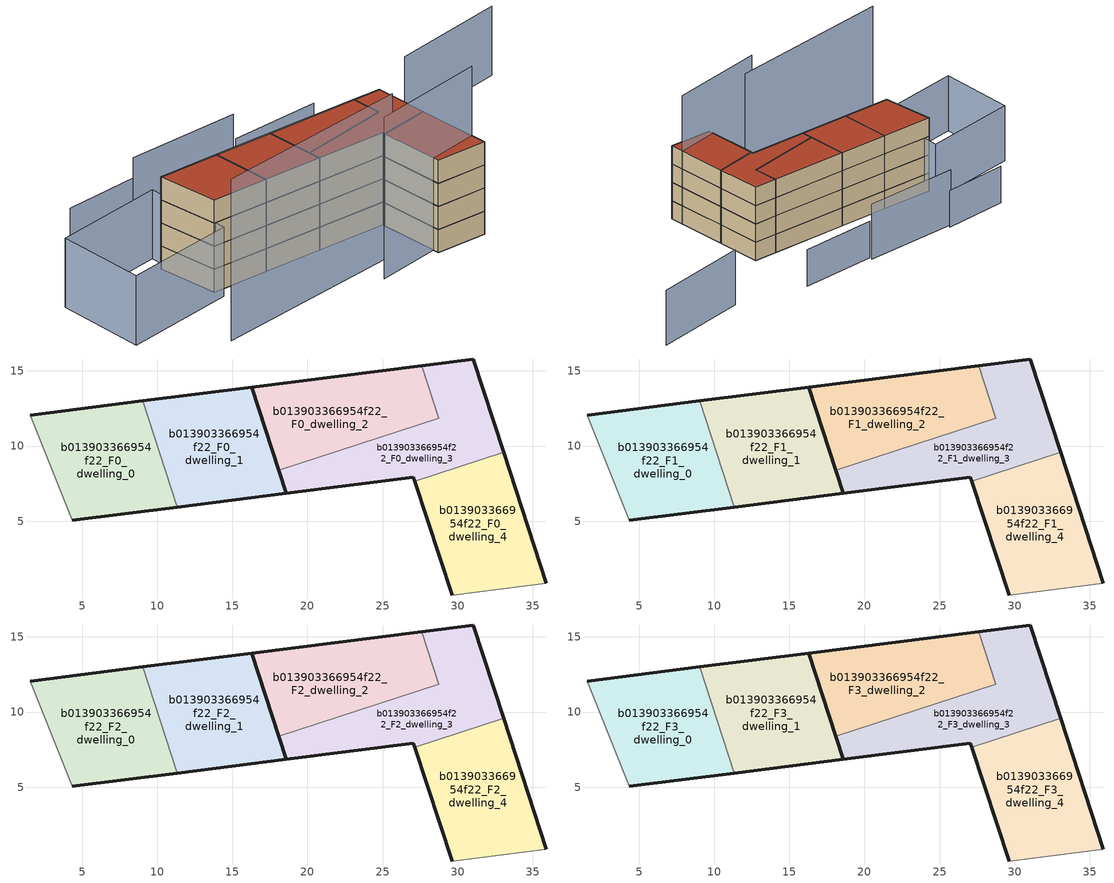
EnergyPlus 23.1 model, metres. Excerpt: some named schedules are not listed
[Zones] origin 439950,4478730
b013903366954f22_F0_dwelling_0
 floor ground (EU_floor_Construction): 11.34,5.94 9.04,13.01 1.54,12.06 4.34,5.05 z0
 wall outside (EU_wall_Construction): 11.34,5.94 4.34,5.05 / 1.54,12.06 9.04,13.01 z0:3
 wall to b013903366954f22_F0_dwelling_1 (EU_wall_Construction): 9.04,13.01 11.34,5.94 z0:3
 wall adiabatic (EU_wall_Construction): 4.34,5.05 1.54,12.06 z0:3
b013903366954f22_F0_dwelling_1
 floor ground (EU_floor_Construction): 18.59,6.85 16.29,13.92 9.04,13.01 11.34,5.94 z0
 wall outside (EU_wall_Construction): 9.04,13.01 16.29,13.92 18.59,6.85 11.34,5.94 z0:3
b013903366954f22_F0_dwelling_2
 floor ground (EU_floor_Construction): 28.75,11.85 27.61,15.36 16.29,13.92 18.09,8.38 z0
 wall outside (EU_wall_Construction): 18.09,8.38 16.29,13.92 27.61,15.36 z0:3
 wall to b013903366954f22_F0_dwelling_3 (EU_wall_Construction): 27.61,15.36 28.75,11.85 18.09,8.38 z0:3
b013903366954f22_F0_dwelling_3
 floor ground (EU_floor_Construction): 33.07,9.59 31.04,15.79 27.61,15.36 28.75,11.85 18.09,8.38 18.59,6.85 27.04,7.92 27.13,7.66 z0
 wall outside (EU_wall_Construction): 27.61,15.36 31.04,15.79 33.07,9.59 / 27.13,7.66 27.04,7.92 18.59,6.85 18.09,8.38 z0:3
 wall to b013903366954f22_F0_dwelling_4 (EU_wall_Construction): 33.07,9.59 27.13,7.66 z0:3
b013903366954f22_F0_dwelling_4
 floor ground (EU_floor_Construction): 35.91,0.87 33.07,9.59 27.13,7.66 29.63,0.09 z0
 wall outside (EU_wall_Construction): 29.63,0.09 27.13,7.66 / 33.07,9.59 35.91,0.87 z0:3
 wall adiabatic (EU_wall_Construction): 35.91,0.87 29.63,0.09 z0:3
b013903366954f22_F1_dwelling_0
 floor to b013903366954f22_F0_dwelling_0 (EU_floor_Construction): 11.34,5.94 9.04,13.01 1.54,12.06 4.34,5.05 z3
 wall outside (EU_wall_Construction): 11.34,5.94 4.34,5.05 / 1.54,12.06 9.04,13.01 z3:6
 wall to b013903366954f22_F1_dwelling_1 (EU_wall_Construction): 9.04,13.01 11.34,5.94 z3:6
 wall adiabatic (EU_wall_Construction): 4.34,5.05 1.54,12.06 z3:6
b013903366954f22_F1_dwelling_1
 floor to b013903366954f22_F0_dwelling_1 (EU_floor_Construction): 18.59,6.85 16.29,13.92 9.04,13.01 11.34,5.94 z3
 wall outside (EU_wall_Construction): 9.04,13.01 16.29,13.92 18.59,6.85 11.34,5.94 z3:6
b013903366954f22_F1_dwelling_2
 floor to b013903366954f22_F0_dwelling_2 (EU_floor_Construction): 28.75,11.85 27.61,15.36 16.29,13.92 18.09,8.38 z3
 wall outside (EU_wall_Construction): 18.09,8.38 16.29,13.92 27.61,15.36 z3:6
 wall to b013903366954f22_F1_dwelling_3 (EU_wall_Construction): 27.61,15.36 28.75,11.85 18.09,8.38 z3:6
b013903366954f22_F1_dwelling_3
 floor to b013903366954f22_F0_dwelling_3 (EU_floor_Construction): 33.07,9.59 31.04,15.79 27.61,15.36 28.75,11.85 18.09,8.38 18.59,6.85 27.04,7.92 27.13,7.66 z3
 wall outside (EU_wall_Construction): 27.61,15.36 31.04,15.79 33.07,9.59 / 27.13,7.66 27.04,7.92 18.59,6.85 18.09,8.38 z3:6
 wall to b013903366954f22_F1_dwelling_4 (EU_wall_Construction): 33.07,9.59 27.13,7.66 z3:6
b013903366954f22_F1_dwelling_4
 floor to b013903366954f22_F0_dwelling_4 (EU_floor_Construction): 35.91,0.87 33.07,9.59 27.13,7.66 29.63,0.09 z3
 wall outside (EU_wall_Construction): 29.63,0.09 27.13,7.66 / 33.07,9.59 35.91,0.87 z3:6
 wall adiabatic (EU_wall_Construction): 35.91,0.87 29.63,0.09 z3:6
b013903366954f22_F2_dwelling_0
 floor to b013903366954f22_F1_dwelling_0 (EU_floor_Construction): 11.34,5.94 9.04,13.01 1.54,12.06 4.34,5.05 z6
 wall outside (EU_wall_Construction): 11.34,5.94 4.34,5.05 / 1.54,12.06 9.04,13.01 z6:9
 wall to b013903366954f22_F2_dwelling_1 (EU_wall_Construction): 9.04,13.01 11.34,5.94 z6:9
 wall adiabatic (EU_wall_Construction): 4.34,5.05 1.54,12.06 z6:9
b013903366954f22_F2_dwelling_1
 floor to b013903366954f22_F1_dwelling_1 (EU_floor_Construction): 18.59,6.85 16.29,13.92 9.04,13.01 11.34,5.94 z6
 wall outside (EU_wall_Construction): 9.04,13.01 16.29,13.92 18.59,6.85 11.34,5.94 z6:9
b013903366954f22_F2_dwelling_2
 floor to b013903366954f22_F1_dwelling_2 (EU_floor_Construction): 28.75,11.85 27.61,15.36 16.29,13.92 18.09,8.38 z6
 wall outside (EU_wall_Construction): 18.09,8.38 16.29,13.92 27.61,15.36 z6:9
 wall to b013903366954f22_F2_dwelling_3 (EU_wall_Construction): 27.61,15.36 28.75,11.85 18.09,8.38 z6:9
b013903366954f22_F2_dwelling_3
 floor to b013903366954f22_F1_dwelling_3 (EU_floor_Construction): 33.07,9.59 31.04,15.79 27.61,15.36 28.75,11.85 18.09,8.38 18.59,6.85 27.04,7.92 27.13,7.66 z6
 wall outside (EU_wall_Construction): 27.61,15.36 31.04,15.79 33.07,9.59 / 27.13,7.66 27.04,7.92 18.59,6.85 18.09,8.38 z6:9
 wall to b013903366954f22_F2_dwelling_4 (EU_wall_Construction): 33.07,9.59 27.13,7.66 z6:9
b013903366954f22_F2_dwelling_4
 floor to b013903366954f22_F1_dwelling_4 (EU_floor_Construction): 35.91,0.87 33.07,9.59 27.13,7.66 29.63,0.09 z6
 wall outside (EU_wall_Construction): 29.63,0.09 27.13,7.66 / 33.07,9.59 35.91,0.87 z6:9
 wall adiabatic (EU_wall_Construction): 35.91,0.87 29.63,0.09 z6:9
b013903366954f22_F3_dwelling_0
 floor to b013903366954f22_F2_dwelling_0 (EU_floor_Construction): 11.34,5.94 9.04,13.01 1.54,12.06 4.34,5.05 z9
 wall outside (EU_wall_Construction): 11.34,5.94 4.34,5.05 / 1.54,12.06 9.04,13.01 z9:12
 wall to b013903366954f22_F3_dwelling_1 (EU_wall_Construction): 9.04,13.01 11.34,5.94 z9:12
 wall adiabatic (EU_wall_Construction): 4.34,5.05 1.54,12.06 z9:12
 roof outside (EU_roof_Construction): 9.04,13.01 11.34,5.94 4.34,5.05 1.54,12.06 z12
b013903366954f22_F3_dwelling_1
 floor to b013903366954f22_F2_dwelling_1 (EU_floor_Construction): 18.59,6.85 16.29,13.92 9.04,13.01 11.34,5.94 z9
 wall outside (EU_wall_Construction): 9.04,13.01 16.29,13.92 18.59,6.85 11.34,5.94 z9:12
 roof outside (EU_roof_Construction): 16.29,13.92 18.59,6.85 11.34,5.94 9.04,13.01 z12
b013903366954f22_F3_dwelling_2
 floor to b013903366954f22_F2_dwelling_2 (EU_floor_Construction): 28.75,11.85 27.61,15.36 16.29,13.92 18.09,8.38 z9
 wall outside (EU_wall_Construction): 18.09,8.38 16.29,13.92 27.61,15.36 z9:12
 wall to b013903366954f22_F3_dwelling_3 (EU_wall_Construction): 27.61,15.36 28.75,11.85 18.09,8.38 z9:12
 roof outside (EU_roof_Construction): 27.61,15.36 28.75,11.85 18.09,8.38 16.29,13.92 z12
b013903366954f22_F3_dwelling_3
 floor to b013903366954f22_F2_dwelling_3 (EU_floor_Construction): 33.07,9.59 31.04,15.79 27.61,15.36 28.75,11.85 18.09,8.38 18.59,6.85 27.04,7.92 27.13,7.66 z9
 wall outside (EU_wall_Construction): 27.61,15.36 31.04,15.79 33.07,9.59 / 27.13,7.66 27.04,7.92 18.59,6.85 18.09,8.38 z9:12
 wall to b013903366954f22_F3_dwelling_4 (EU_wall_Construction): 33.07,9.59 27.13,7.66 z9:12
 roof outside (EU_roof_Construction): 31.04,15.79 33.07,9.59 27.13,7.66 27.04,7.92 18.59,6.85 18.09,8.38 28.75,11.85 27.61,15.36 z12
b013903366954f22_F3_dwelling_4
 floor to b013903366954f22_F2_dwelling_4 (EU_floor_Construction): 35.91,0.87 33.07,9.59 27.13,7.66 29.63,0.09 z9
 wall outside (EU_wall_Construction): 29.63,0.09 27.13,7.66 / 33.07,9.59 35.91,0.87 z9:12
 wall adiabatic (EU_wall_Construction): 35.91,0.87 29.63,0.09 z9:12
 roof outside (EU_roof_Construction): 33.07,9.59 35.91,0.87 29.63,0.09 27.13,7.66 z12
shading: 1.22,-4.35 24.96,2.07 / 21.91,-1.61 35.3,2.74 z0:21; 16.91,23.26 3.07,20.92 / 52.26,28.45 38.92,24.15 / 4.84,3.86 -8.25,-0.02 / -8.25,-0.02 -11.35,10.42 / -11.35,10.42 1.74,14.3 / 1.74,14.3 4.84,3.86 z0:9; 27.96,24.94 16.98,22.84 / 3.58,21.45 -5.61,19.49 z0:6
[Building]
EU S2 Campaign: North Axis=0; Terrain=City; Solar Distribution=FullExterior
[Site:Location]
Madrid: Latitude=40.5; Longitude=-3.5; Time Zone=1; Elevation=609
[SizingPeriod:WeatherFileDays]
AnnualSizingPeriod: Begin Month=1; Begin Day of Month=1; End Month=12; End Day of Month=31; Day of Week for Start Day=Monday; Use Weather File Daylight Saving Period=No; Use Weather File Rain and Snow Indicators=No
[MATERIAL]
EU_InternalMass_Material: Roughness=MediumRough; Thickness=0.1; Conductivity=1; Density=1800; Specific Heat=900; Thermal Absorptance=0.9; Solar Absorptance=0.7; Visible Absorptance=0.7
[MATERIAL:NOMASS] Roughness=MediumRough; Thermal Absorptance=0.9; Solar Absorptance=0.7; Visible Absorptance=0.7
Name | Thermal Resistance
EU_wall_NoMass | 0.459673
EU_roof_NoMass | 0.495815
EU_floor_NoMass | 0.788942
[CONSTRUCTION]
EU_wall_Construction: EU_wall_NoMass
EU_roof_Construction: EU_roof_NoMass
EU_floor_Construction: EU_floor_NoMass
EU_InternalMass_Construction: EU_InternalMass_Material
[ZONE] Type=1; Multiplier=1; Ceiling Height=autocalculate; Floor Area=autocalculate; Part of Total Floor Area=Yes
Name | Volume
b013903366954f22_F0_dwelling_0; b013903366954f22_F1_dwelling_0; b013903366954f22_F2_dwelling_0; b013903366954f22_F3_dwelling_0; b013903366954f22_F0_dwelling_3; b013903366954f22_F1_dwelling_3; b013903366954f22_F2_dwelling_3; b013903366954f22_F3_dwelling_3 | 160.064
b013903366954f22_F0_dwelling_1; b013903366954f22_F1_dwelling_1; b013903366954f22_F2_dwelling_1; b013903366954f22_F3_dwelling_1; b013903366954f22_F0_dwelling_4; b013903366954f22_F1_dwelling_4; b013903366954f22_F2_dwelling_4; b013903366954f22_F3_dwelling_4 | 160.063
b013903366954f22_F0_dwelling_2; b013903366954f22_F1_dwelling_2; b013903366954f22_F2_dwelling_2; b013903366954f22_F3_dwelling_2 | 160.035
[INTERNALMASS] Construction=EU_InternalMass_Construction
Name | Zone or ZoneList | Surface Area
b013903366954f22_F0_dwelling_0_EU_InternalMass | b013903366954f22_F0_dwelling_0 | 53.3548
b013903366954f22_F0_dwelling_1_EU_InternalMass | b013903366954f22_F0_dwelling_1 | 53.3542
b013903366954f22_F0_dwelling_2_EU_InternalMass | b013903366954f22_F0_dwelling_2 | 53.3503
b013903366954f22_F0_dwelling_3_EU_InternalMass | b013903366954f22_F0_dwelling_3 | 53.3557
b013903366954f22_F0_dwelling_4_EU_InternalMass | b013903366954f22_F0_dwelling_4 | 53.3546
b013903366954f22_F1_dwelling_0_EU_InternalMass | b013903366954f22_F1_dwelling_0 | 53.3548
b013903366954f22_F1_dwelling_1_EU_InternalMass | b013903366954f22_F1_dwelling_1 | 53.3542
b013903366954f22_F1_dwelling_2_EU_InternalMass | b013903366954f22_F1_dwelling_2 | 53.3503
b013903366954f22_F1_dwelling_3_EU_InternalMass | b013903366954f22_F1_dwelling_3 | 53.3557
b013903366954f22_F1_dwelling_4_EU_InternalMass | b013903366954f22_F1_dwelling_4 | 53.3546
b013903366954f22_F2_dwelling_0_EU_InternalMass | b013903366954f22_F2_dwelling_0 | 53.3548
b013903366954f22_F2_dwelling_1_EU_InternalMass | b013903366954f22_F2_dwelling_1 | 53.3542
b013903366954f22_F2_dwelling_2_EU_InternalMass | b013903366954f22_F2_dwelling_2 | 53.3503
b013903366954f22_F2_dwelling_3_EU_InternalMass | b013903366954f22_F2_dwelling_3 | 53.3557
b013903366954f22_F2_dwelling_4_EU_InternalMass | b013903366954f22_F2_dwelling_4 | 53.3546
b013903366954f22_F3_dwelling_0_EU_InternalMass | b013903366954f22_F3_dwelling_0 | 53.3548
b013903366954f22_F3_dwelling_1_EU_InternalMass | b013903366954f22_F3_dwelling_1 | 53.3542
b013903366954f22_F3_dwelling_2_EU_InternalMass | b013903366954f22_F3_dwelling_2 | 53.3503
b013903366954f22_F3_dwelling_3_EU_InternalMass | b013903366954f22_F3_dwelling_3 | 53.3557
b013903366954f22_F3_dwelling_4_EU_InternalMass | b013903366954f22_F3_dwelling_4 | 53.3546
[OTHEREQUIPMENT] Fuel Type=Electricity; Design Level Calculation Method=Watts/Area; Power per Zone Floor Area=1; Fraction Latent=0; Fraction Radiant=0; Fraction Lost=0; Carbon Dioxide Generation Rate=0; EndUse Subcategory=EU_Step8_InternalGains
Name | Zone or ZoneList or Space or SpaceList | Schedule
EU_Step8_InternalGain_b013903366954f22_F0_dwelling_0_f000 | b013903366954f22_F0_dwelling_0 | EU_Step8_GainSchedule_b013903366954f22_F0_dwelling_0_f000
EU_Step8_InternalGain_b013903366954f22_F0_dwelling_1_f000 | b013903366954f22_F0_dwelling_1 | EU_Step8_GainSchedule_b013903366954f22_F0_dwelling_1_f000
EU_Step8_InternalGain_b013903366954f22_F0_dwelling_2_f000 | b013903366954f22_F0_dwelling_2 | EU_Step8_GainSchedule_b013903366954f22_F0_dwelling_2_f000
EU_Step8_InternalGain_b013903366954f22_F0_dwelling_3_f000 | b013903366954f22_F0_dwelling_3 | EU_Step8_GainSchedule_b013903366954f22_F0_dwelling_3_f000
EU_Step8_InternalGain_b013903366954f22_F0_dwelling_4_f000 | b013903366954f22_F0_dwelling_4 | EU_Step8_GainSchedule_b013903366954f22_F0_dwelling_4_f000
EU_Step8_InternalGain_b013903366954f22_F1_dwelling_0_f000 | b013903366954f22_F1_dwelling_0 | EU_Step8_GainSchedule_b013903366954f22_F1_dwelling_0_f000
EU_Step8_InternalGain_b013903366954f22_F1_dwelling_1_f000 | b013903366954f22_F1_dwelling_1 | EU_Step8_GainSchedule_b013903366954f22_F1_dwelling_1_f000
EU_Step8_InternalGain_b013903366954f22_F1_dwelling_2_f000 | b013903366954f22_F1_dwelling_2 | EU_Step8_GainSchedule_b013903366954f22_F1_dwelling_2_f000
EU_Step8_InternalGain_b013903366954f22_F1_dwelling_3_f000 | b013903366954f22_F1_dwelling_3 | EU_Step8_GainSchedule_b013903366954f22_F1_dwelling_3_f000
EU_Step8_InternalGain_b013903366954f22_F1_dwelling_4_f000 | b013903366954f22_F1_dwelling_4 | EU_Step8_GainSchedule_b013903366954f22_F1_dwelling_4_f000
EU_Step8_InternalGain_b013903366954f22_F2_dwelling_0_f000 | b013903366954f22_F2_dwelling_0 | EU_Step8_GainSchedule_b013903366954f22_F2_dwelling_0_f000
EU_Step8_InternalGain_b013903366954f22_F2_dwelling_1_f000 | b013903366954f22_F2_dwelling_1 | EU_Step8_GainSchedule_b013903366954f22_F2_dwelling_1_f000
EU_Step8_InternalGain_b013903366954f22_F2_dwelling_2_f000 | b013903366954f22_F2_dwelling_2 | EU_Step8_GainSchedule_b013903366954f22_F2_dwelling_2_f000
EU_Step8_InternalGain_b013903366954f22_F2_dwelling_3_f000 | b013903366954f22_F2_dwelling_3 | EU_Step8_GainSchedule_b013903366954f22_F2_dwelling_3_f000
EU_Step8_InternalGain_b013903366954f22_F2_dwelling_4_f000 | b013903366954f22_F2_dwelling_4 | EU_Step8_GainSchedule_b013903366954f22_F2_dwelling_4_f000
EU_Step8_InternalGain_b013903366954f22_F3_dwelling_0_f000 | b013903366954f22_F3_dwelling_0 | EU_Step8_GainSchedule_b013903366954f22_F3_dwelling_0_f000
EU_Step8_InternalGain_b013903366954f22_F3_dwelling_1_f000 | b013903366954f22_F3_dwelling_1 | EU_Step8_GainSchedule_b013903366954f22_F3_dwelling_1_f000
EU_Step8_InternalGain_b013903366954f22_F3_dwelling_2_f000 | b013903366954f22_F3_dwelling_2 | EU_Step8_GainSchedule_b013903366954f22_F3_dwelling_2_f000
EU_Step8_InternalGain_b013903366954f22_F3_dwelling_3_f000 | b013903366954f22_F3_dwelling_3 | EU_Step8_GainSchedule_b013903366954f22_F3_dwelling_3_f000
EU_Step8_InternalGain_b013903366954f22_F3_dwelling_4_f000 | b013903366954f22_F3_dwelling_4 | EU_Step8_GainSchedule_b013903366954f22_F3_dwelling_4_f000
[ZONEVENTILATION:DESIGNFLOWRATE] Schedule=EU_AlwaysOn; Design Flow Rate Calculation Method=AirChanges/Hour; Air Changes per Hour=0.719161; Ventilation Type=Natural; Fan Pressure Rise=0; Fan Total Efficiency=1; Constant Term Coefficient=1; Temperature Term Coefficient=0; Velocity Term Coefficient=0; Velocity Squared Term Coefficient=0; Minimum Indoor Temperature=-100; Maximum Indoor Temperature=100; Delta Temperature=-100; Minimum Outdoor Temperature=-100; Maximum Outdoor Temperature=100; Maximum Wind Speed=40
Name | Zone or ZoneList or Space or SpaceList
EU_ConstantAir_b013903366954f22_F0_dwelling_0 | b013903366954f22_F0_dwelling_0
EU_ConstantAir_b013903366954f22_F0_dwelling_1 | b013903366954f22_F0_dwelling_1
EU_ConstantAir_b013903366954f22_F0_dwelling_2 | b013903366954f22_F0_dwelling_2
EU_ConstantAir_b013903366954f22_F0_dwelling_3 | b013903366954f22_F0_dwelling_3
EU_ConstantAir_b013903366954f22_F0_dwelling_4 | b013903366954f22_F0_dwelling_4
EU_ConstantAir_b013903366954f22_F1_dwelling_0 | b013903366954f22_F1_dwelling_0
EU_ConstantAir_b013903366954f22_F1_dwelling_1 | b013903366954f22_F1_dwelling_1
EU_ConstantAir_b013903366954f22_F1_dwelling_2 | b013903366954f22_F1_dwelling_2
EU_ConstantAir_b013903366954f22_F1_dwelling_3 | b013903366954f22_F1_dwelling_3
EU_ConstantAir_b013903366954f22_F1_dwelling_4 | b013903366954f22_F1_dwelling_4
EU_ConstantAir_b013903366954f22_F2_dwelling_0 | b013903366954f22_F2_dwelling_0
EU_ConstantAir_b013903366954f22_F2_dwelling_1 | b013903366954f22_F2_dwelling_1
EU_ConstantAir_b013903366954f22_F2_dwelling_2 | b013903366954f22_F2_dwelling_2
EU_ConstantAir_b013903366954f22_F2_dwelling_3 | b013903366954f22_F2_dwelling_3
EU_ConstantAir_b013903366954f22_F2_dwelling_4 | b013903366954f22_F2_dwelling_4
EU_ConstantAir_b013903366954f22_F3_dwelling_0 | b013903366954f22_F3_dwelling_0
EU_ConstantAir_b013903366954f22_F3_dwelling_1 | b013903366954f22_F3_dwelling_1
EU_ConstantAir_b013903366954f22_F3_dwelling_2 | b013903366954f22_F3_dwelling_2
EU_ConstantAir_b013903366954f22_F3_dwelling_3 | b013903366954f22_F3_dwelling_3
EU_ConstantAir_b013903366954f22_F3_dwelling_4 | b013903366954f22_F3_dwelling_4
[HVACTEMPLATE:THERMOSTAT] Constant Heating Setpoint=20; Constant Cooling Setpoint=50
EU_HeatOnly_b013903366954f22_F0_dwelling_0; EU_HeatOnly_b013903366954f22_F0_dwelling_1; EU_HeatOnly_b013903366954f22_F0_dwelling_2; EU_HeatOnly_b013903366954f22_F0_dwelling_3; EU_HeatOnly_b013903366954f22_F0_dwelling_4; EU_HeatOnly_b013903366954f22_F1_dwelling_0; EU_HeatOnly_b013903366954f22_F1_dwelling_1; EU_HeatOnly_b013903366954f22_F1_dwelling_2; EU_HeatOnly_b013903366954f22_F1_dwelling_3; EU_HeatOnly_b013903366954f22_F1_dwelling_4; EU_HeatOnly_b013903366954f22_F2_dwelling_0; EU_HeatOnly_b013903366954f22_F2_dwelling_1; EU_HeatOnly_b013903366954f22_F2_dwelling_2; EU_HeatOnly_b013903366954f22_F2_dwelling_3; EU_HeatOnly_b013903366954f22_F2_dwelling_4; EU_HeatOnly_b013903366954f22_F3_dwelling_0; EU_HeatOnly_b013903366954f22_F3_dwelling_1; EU_HeatOnly_b013903366954f22_F3_dwelling_2; EU_HeatOnly_b013903366954f22_F3_dwelling_3; EU_HeatOnly_b013903366954f22_F3_dwelling_4
[HVACTEMPLATE:ZONE:IDEALLOADSAIRSYSTEM] System Availability Schedule=EU_AlwaysOn; Maximum Heating Supply Air Temperature=50; Minimum Cooling Supply Air Temperature=13; Maximum Heating Supply Air Humidity Ratio=0.0156; Minimum Cooling Supply Air Humidity Ratio=0.0077; Heating Limit=NoLimit; Cooling Limit=NoLimit; Heating Availability Schedule=EU_AlwaysOn; Cooling Availability Schedule=EU_CoolingOff; Dehumidification Control Type=ConstantSensibleHeatRatio; Cooling Sensible Heat Ratio=0.7; Dehumidification Setpoint=60; Humidification Control Type=None; Humidification Setpoint=30; Outdoor Air Method=None; Outdoor Air Flow Rate per Person=0.00944; Outdoor Air Flow Rate per Zone Floor Area=0; Outdoor Air Flow Rate per Zone=0; Demand Controlled Ventilation Type=None; Outdoor Air Economizer Type=NoEconomizer; Heat Recovery Type=None; Sensible Heat Recovery Effectiveness=0.7; Latent Heat Recovery Effectiveness=0.65
Name | Template Thermostat
b013903366954f22_F0_dwelling_0 | EU_HeatOnly_b013903366954f22_F0_dwelling_0
b013903366954f22_F0_dwelling_1 | EU_HeatOnly_b013903366954f22_F0_dwelling_1
b013903366954f22_F0_dwelling_2 | EU_HeatOnly_b013903366954f22_F0_dwelling_2
b013903366954f22_F0_dwelling_3 | EU_HeatOnly_b013903366954f22_F0_dwelling_3
b013903366954f22_F0_dwelling_4 | EU_HeatOnly_b013903366954f22_F0_dwelling_4
b013903366954f22_F1_dwelling_0 | EU_HeatOnly_b013903366954f22_F1_dwelling_0
b013903366954f22_F1_dwelling_1 | EU_HeatOnly_b013903366954f22_F1_dwelling_1
b013903366954f22_F1_dwelling_2 | EU_HeatOnly_b013903366954f22_F1_dwelling_2
b013903366954f22_F1_dwelling_3 | EU_HeatOnly_b013903366954f22_F1_dwelling_3
b013903366954f22_F1_dwelling_4 | EU_HeatOnly_b013903366954f22_F1_dwelling_4
b013903366954f22_F2_dwelling_0 | EU_HeatOnly_b013903366954f22_F2_dwelling_0
b013903366954f22_F2_dwelling_1 | EU_HeatOnly_b013903366954f22_F2_dwelling_1
b013903366954f22_F2_dwelling_2 | EU_HeatOnly_b013903366954f22_F2_dwelling_2
